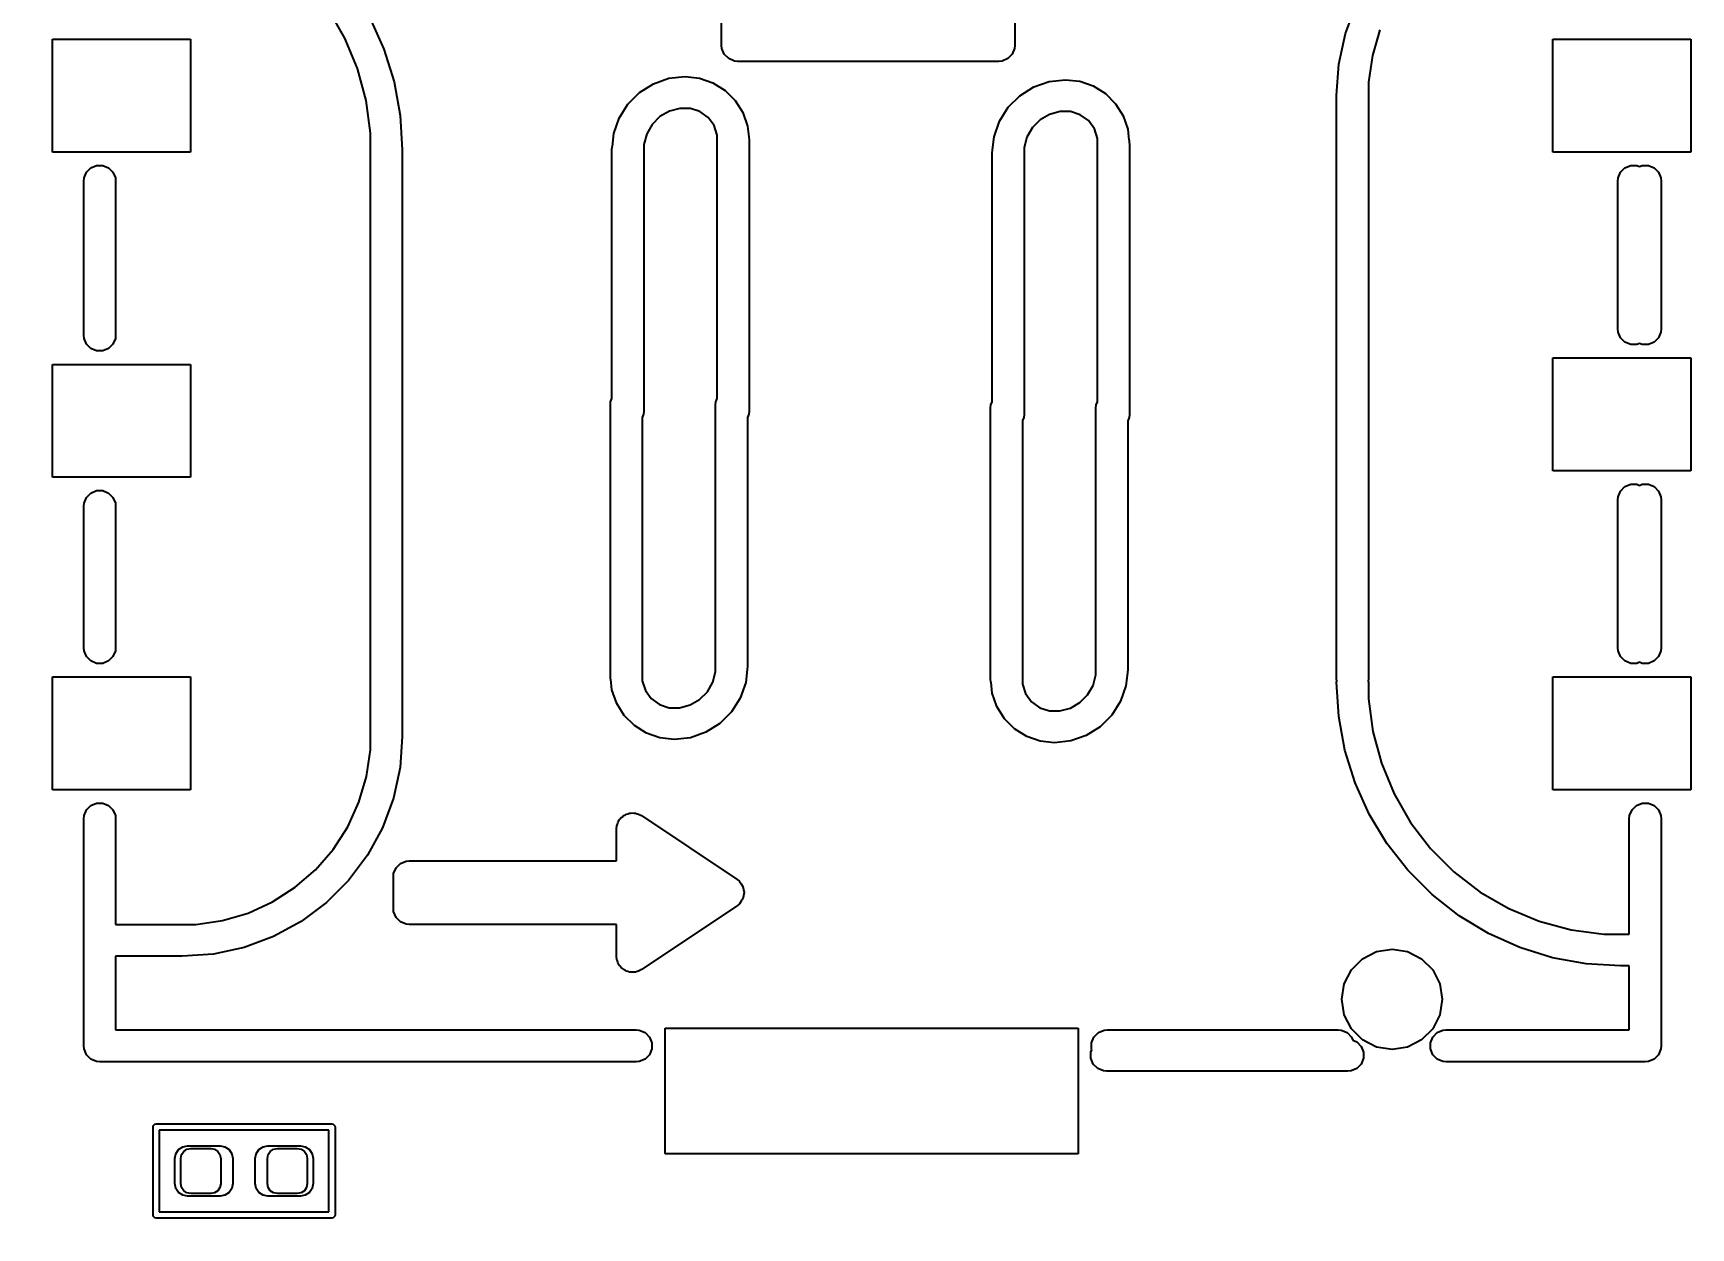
# Model space of a CAD drawing. Extents: x 76 to 193, y -170 to -23.
# Drawn here: x 132.14 to 145.35, y -126.65 to -117.13 of the extents above; entities that cross this region are included whole.
import ezdxf

# ---------------------------------------------------------------- set-up
doc = ezdxf.new("R2010")
doc.units = 0
doc.layers.get('0').update_dxf_attribs({"linetype": 'CONTINUOUS'})
doc.layers.get('Defpoints').update_dxf_attribs({"linetype": 'CONTINUOUS'})
doc.layers.add('BLACK', color=7, linetype='CONTINUOUS')
doc.dimstyles.get("Standard").update_dxf_attribs({"dimtxt": 3, "dimasz": 3, "dimexe": 0.18, "dimexo": 0.0625, "dimgap": 0.09, "dimtad": 0, "dimtih": 1, "dimtoh": 1, "dimzin": 0, "dimdsep": 46, "dimtxsty": 'Standard', "dimcen": 0.09, "dimclrd": 3, "dimclre": 3, "dimclrt": 3, "dimadec": 0, "dimazin": 0, "dimtfac": 1, "dimtofl": 0, "dimtmove": 0, "dimatfit": 3, "dimfxl": 1, "dimtolj": 1, "dimtzin": 0, "dimarcsym": 0})

# ---------------------------------------------------------------- blocks, each defined once
blk = doc.blocks.new('*D15')
at = {"color": 3, "linetype": 'Continuous', "lineweight": -2, "transparency": 16777216}
for p, q in [((134.414, -52.406), (82.008, -52.406)), ((82.188, -55.406), (82.188, -103.552)), ((82.188, -154.878), (82.188, -106.732)), ((134.486, -157.878), (82.008, -157.878))]:
    blk.add_line(p, q, dxfattribs=at)
at = {"color": 3, "linetype": 'Continuous', "transparency": 16777216}
for points in [[(81.688, -55.406), (82.688, -55.406), (82.188, -52.406)], [(81.688, -154.878), (82.688, -154.878), (82.188, -157.878)]]:
    blk.add_solid(points, dxfattribs=at)
at = {"layer": 'Defpoints', "color": 0, "linetype": 'Continuous', "transparency": 16777216}
for p in [(82.188, -52.406), (134.476, -52.406), (134.548, -157.878)]:
    blk.add_point(p, dxfattribs=at)
at = {"color": 3, "linetype": 'Continuous', "transparency": 16777216, "insert": (82.188, -105.142), "char_height": 3, "attachment_point": 5}
blk.add_mtext('\\A1;105.47', dxfattribs=at)

msp = doc.modelspace()

# ---------------------------------------------------------------- linework, layer by layer
at = {"layer": 'BLACK', "linetype": 'Continuous'}
for p, q in [((137.6285, -117.22707), (137.6285, -116.03307)), ((139.965, -116.03307), (139.965, -117.22707)), ((134.627954, -117.169212), (134.496438, -116.941425)), ((142.598496, -117.133338), (142.68588, -116.899064)), ((134.82609, -117.00806), (134.938124, -117.256982)), ((142.872402, -117.10207), (142.81201, -117.307734)), ((132.299, -118.07707), (132.299, -117.17707)), ((132.299, -117.17707), (133.399, -117.17707)), ((132.299, -118.07707), (132.299, -117.17707)), ((132.299, -117.17707), (133.399, -117.17707)), ((133.399, -117.17707), (133.399, -118.07707)), ((133.399, -117.17707), (133.399, -118.07707)), ((134.728613, -117.412217), (134.627954, -117.169212)), ((137.63094, -117.251846), (137.6285, -117.22707)), ((137.649903, -117.297627), (137.63094, -117.251846)), ((139.96256, -117.251846), (139.943597, -117.297627)), ((139.965, -117.22707), (139.96256, -117.251846)), ((142.545342, -117.377664), (142.598496, -117.133338)), ((144.249, -118.07707), (144.249, -117.17707)), ((144.249, -117.17707), (145.349, -117.17707)), ((144.249, -118.07707), (144.249, -117.17707)), ((144.249, -117.17707), (145.349, -117.17707)), ((145.349, -117.17707), (145.349, -118.07707)), ((145.349, -117.17707), (145.349, -118.07707)), ((134.938124, -117.256982), (135.019337, -117.517594)), ((137.684943, -117.332667), (137.649903, -117.297627)), ((137.730724, -117.35163), (137.684943, -117.332667)), ((137.7555, -117.35407), (137.730724, -117.35163)), ((139.838, -117.35407), (137.7555, -117.35407)), ((139.862776, -117.35163), (139.838, -117.35407)), ((139.908557, -117.332667), (139.862776, -117.35163)), ((139.943597, -117.297627), (139.908557, -117.332667)), ((142.5275, -117.627068), (142.545342, -117.377664)), ((142.81201, -117.307734), (142.781502, -117.519899)), ((134.796693, -117.666281), (134.728613, -117.412217)), ((137.08599, -117.532728), (137.209346, -117.489371)), ((137.209346, -117.489371), (137.33925, -117.474501)), ((137.33925, -117.474501), (137.33925, -117.47457)), ((137.33925, -117.47457), (137.339375, -117.474598)), ((137.339375, -117.474598), (137.3395, -117.47457)), ((137.3395, -117.47457), (137.452542, -117.487306)), ((137.452542, -117.487306), (137.559916, -117.524876)), ((140.114905, -117.557979), (140.238442, -117.514753)), ((140.238442, -117.514753), (140.36824, -117.500129)), ((140.36824, -117.500129), (140.3685, -117.50007)), ((140.3685, -117.50007), (140.481542, -117.512806)), ((140.481542, -117.512806), (140.588916, -117.550376)), ((135.019337, -117.517594), (135.068545, -117.786094)), ((136.88295, -117.694918), (136.975348, -117.602404)), ((136.975348, -117.602404), (137.08599, -117.532728)), ((137.559916, -117.524876), (137.656238, -117.585395)), ((137.656238, -117.585395), (137.73668, -117.665831)), ((139.911533, -117.720153), (140.004083, -117.627609)), ((140.004083, -117.627609), (140.114905, -117.557979)), ((140.588916, -117.550376), (140.685238, -117.610895)), ((140.685238, -117.610895), (140.76568, -117.691331)), ((142.5275, -117.62707), (142.5275, -117.627068)), ((142.5275, -122.27507), (142.5275, -117.62707)), ((142.781502, -117.519899), (142.7815, -117.627068)), ((142.7815, -117.627068), (142.7815, -117.62707)), ((142.7815, -117.62707), (142.7815, -122.27507)), ((134.831028, -117.927058), (134.796693, -117.666281)), ((136.813411, -117.805646), (136.88295, -117.694918)), ((137.212279, -117.751216), (137.136999, -117.794786)), ((137.29626, -117.728577), (137.212279, -117.751216)), ((137.339201, -117.728501), (137.29626, -117.728577)), ((137.3395, -117.72857), (137.339201, -117.728501)), ((137.33975, -117.728569), (137.3395, -117.72857)), ((137.379732, -117.728569), (137.33975, -117.728569)), ((137.45626, -117.753433), (137.379732, -117.728569)), ((137.521359, -117.800727), (137.45626, -117.753433)), ((137.73668, -117.665831), (137.797207, -117.762148)), ((137.797207, -117.762148), (137.834785, -117.869519)), ((139.841896, -117.83097), (139.911533, -117.720153)), ((140.240937, -117.776621), (140.165575, -117.820129)), ((140.324991, -117.7541), (140.240937, -117.776621)), ((140.3685, -117.7541), (140.324991, -117.7541)), ((140.408732, -117.754069), (140.3685, -117.75407)), ((140.3685, -117.75407), (140.3685, -117.7541)), ((140.48526, -117.778933), (140.408732, -117.754069)), ((140.550359, -117.826227), (140.48526, -117.778933)), ((140.76568, -117.691331), (140.826207, -117.787648)), ((135.068545, -117.786094), (135.08503, -118.058568)), ((136.770209, -117.929055), (136.813411, -117.805646)), ((137.075533, -117.856328), (137.032057, -117.931662)), ((137.136999, -117.794786), (137.075533, -117.856328)), ((137.568658, -117.865822), (137.521359, -117.800727)), ((137.593528, -117.942348), (137.568658, -117.865822)), ((137.834785, -117.869519), (137.844617, -117.956724)), ((139.798662, -117.954504), (139.841896, -117.83097)), ((140.104042, -117.881658), (140.060529, -117.957017)), ((140.165575, -117.820129), (140.104042, -117.881658)), ((140.597658, -117.891322), (140.550359, -117.826227)), ((140.622528, -117.967848), (140.597658, -117.891322)), ((140.826207, -117.787648), (140.863785, -117.895019)), ((140.863785, -117.895019), (140.873617, -117.982224)), ((134.83103, -118.058572), (134.831028, -117.927058)), ((136.755569, -118.058362), (136.75794, -118.034294)), ((136.75794, -118.034294), (136.758427, -118.033116)), ((136.758427, -118.033116), (136.770209, -117.929055)), ((137.009522, -118.015672), (137.0095, -118.05907)), ((137.032057, -117.931662), (137.009522, -118.015672)), ((137.5935, -117.98257), (137.593529, -117.982265)), ((137.5935, -120.041506), (137.5935, -117.98257)), ((137.593529, -117.982265), (137.593528, -117.942348)), ((137.844617, -117.956724), (137.84506, -117.957794)), ((137.84506, -117.957794), (137.847285, -117.980387)), ((137.847285, -117.980387), (137.84753, -117.98256)), ((137.8475, -117.98256), (137.847499, -117.982563)), ((137.847499, -117.982563), (137.8475, -117.98257)), ((137.84753, -117.98256), (137.8475, -117.98256)), ((137.8475, -117.98257), (137.8475, -120.14157)), ((139.786923, -118.058625), (139.798662, -117.954504)), ((140.038002, -118.041069), (140.038, -118.08457)), ((140.060529, -117.957017), (140.038002, -118.041069)), ((140.6225, -118.00807), (140.622529, -118.007765)), ((140.6225, -120.065799), (140.6225, -118.00807)), ((140.622529, -118.007765), (140.622528, -117.967848)), ((140.873617, -117.982224), (140.87406, -117.983294)), ((140.87406, -117.983294), (140.876285, -118.005887)), ((140.876285, -118.005887), (140.87653, -118.00806)), ((140.8765, -118.00806), (140.876499, -118.008063)), ((140.876499, -118.008063), (140.8765, -118.00807)), ((140.87653, -118.00806), (140.8765, -118.00806)), ((140.8765, -118.00807), (140.8765, -120.16707)), ((133.399, -118.07707), (132.299, -118.07707)), ((133.399, -118.07707), (132.299, -118.07707)), ((134.832754, -118.066257), (134.831, -118.058572)), ((134.831, -118.058572), (134.83103, -118.058572)), ((134.831, -118.08407), (134.832754, -118.066257)), ((134.831, -122.73207), (134.831, -118.08407)), ((135.085, -118.058568), (135.083245, -118.066255)), ((135.083245, -118.066255), (135.085, -118.08407)), ((135.08503, -118.058568), (135.085, -118.058568)), ((135.085, -118.08407), (135.085, -122.732068)), ((136.7555, -118.058978), (136.755569, -118.058362)), ((136.755506, -118.059005), (136.7555, -118.058978)), ((136.7555, -118.05907), (136.755506, -118.059005)), ((136.7555, -120.040299), (136.7555, -118.05907)), ((137.0095, -118.05907), (137.0095, -120.14157)), ((139.784, -118.084562), (139.784006, -118.084506)), ((139.784, -118.084564), (139.784, -118.084562)), ((139.784, -118.08457), (139.784, -118.084564)), ((139.784, -120.067006), (139.784, -118.08457)), ((139.784006, -118.084506), (139.78644, -118.059794)), ((139.78644, -118.059794), (139.786923, -118.058625)), ((140.038, -118.08457), (140.038, -120.16707)), ((145.349, -118.07707), (144.249, -118.07707)), ((145.349, -118.07707), (144.249, -118.07707)), ((132.548, -118.30807), (132.55044, -118.283294)), ((132.548, -119.53657), (132.548, -118.30807)), ((132.55044, -118.283294), (132.569403, -118.237513)), ((132.569403, -118.237513), (132.604443, -118.202473)), ((132.604443, -118.202473), (132.650224, -118.18351)), ((132.650224, -118.18351), (132.699776, -118.18351)), ((132.699776, -118.18351), (132.745557, -118.202473)), ((132.745557, -118.202473), (132.780597, -118.237513)), ((132.780597, -118.237513), (132.79956, -118.283294)), ((132.79956, -118.283294), (132.802, -118.30807)), ((132.802, -118.30807), (132.802, -119.53657)), ((144.7675, -118.30807), (144.76994, -118.283294)), ((144.7675, -119.48607), (144.7675, -118.30807)), ((144.76994, -118.283294), (144.788903, -118.237513)), ((144.788903, -118.237513), (144.823943, -118.202473)), ((144.823943, -118.202473), (144.869724, -118.18351)), ((144.869724, -118.18351), (144.919276, -118.18351)), ((144.919276, -118.18351), (144.94025, -118.192197)), ((144.94025, -118.192197), (144.961224, -118.18351)), ((144.961224, -118.18351), (145.010776, -118.18351)), ((145.010776, -118.18351), (145.056557, -118.202473)), ((145.056557, -118.202473), (145.091597, -118.237513)), ((145.091597, -118.237513), (145.11056, -118.283294)), ((145.11056, -118.283294), (145.113, -118.30807)), ((145.113, -118.30807), (145.113, -119.48607)), ((144.76994, -119.510846), (144.7675, -119.48607)), ((145.113, -119.48607), (145.11056, -119.510846)), ((132.55044, -119.561346), (132.548, -119.53657)), ((132.569403, -119.607127), (132.55044, -119.561346)), ((132.604443, -119.642167), (132.569403, -119.607127)), ((132.780597, -119.607127), (132.745557, -119.642167)), ((132.79956, -119.561346), (132.780597, -119.607127)), ((132.802, -119.53657), (132.79956, -119.561346)), ((144.788903, -119.556627), (144.76994, -119.510846)), ((144.823943, -119.591667), (144.788903, -119.556627)), ((144.869724, -119.61063), (144.823943, -119.591667)), ((144.919276, -119.61063), (144.869724, -119.61063)), ((144.94025, -119.601942), (144.919276, -119.61063)), ((144.961224, -119.61063), (144.94025, -119.601942)), ((145.010776, -119.61063), (144.961224, -119.61063)), ((145.056557, -119.591667), (145.010776, -119.61063)), ((145.091597, -119.556627), (145.056557, -119.591667)), ((145.11056, -119.510846), (145.091597, -119.556627)), ((132.650224, -119.66113), (132.604443, -119.642167)), ((132.699776, -119.66113), (132.650224, -119.66113)), ((132.745557, -119.642167), (132.699776, -119.66113)), ((144.249, -120.61707), (144.249, -119.71707)), ((144.249, -119.71707), (145.349, -119.71707)), ((144.249, -120.61707), (144.249, -119.71707)), ((144.249, -119.71707), (145.349, -119.71707)), ((145.349, -119.71707), (145.349, -120.61707)), ((145.349, -119.71707), (145.349, -120.61707)), ((132.299, -120.66807), (132.299, -119.76807)), ((132.299, -119.76807), (133.399, -119.76807)), ((132.299, -120.66807), (132.299, -119.76807)), ((132.299, -119.76807), (133.399, -119.76807)), ((133.399, -119.76807), (133.399, -120.66807)), ((133.399, -119.76807), (133.399, -120.66807)), ((136.7425, -120.09057), (136.74494, -120.065794)), ((136.7425, -122.24957), (136.7425, -120.09057)), ((136.74494, -120.065794), (136.7555, -120.040299)), ((137.0095, -120.14157), (137.00706, -120.166346)), ((137.581, -120.09057), (137.58344, -120.065794)), ((137.581, -122.17357), (137.581, -120.09057)), ((137.58344, -120.065794), (137.5935, -120.041506)), ((137.8475, -120.14157), (137.84506, -120.166346)), ((139.7715, -120.11607), (139.77394, -120.091294)), ((139.7715, -122.27507), (139.7715, -120.11607)), ((139.77394, -120.091294), (139.784, -120.067006)), ((140.6095, -120.11607), (140.61194, -120.091294)), ((140.6095, -122.19907), (140.6095, -120.11607)), ((140.61194, -120.091294), (140.6225, -120.065799)), ((137.00706, -120.166346), (136.9965, -120.19184)), ((136.9965, -120.19184), (136.9965, -122.24957)), ((137.84506, -120.166346), (137.835, -120.190633)), ((137.835, -120.190633), (137.835, -122.17357)), ((140.03556, -120.191846), (140.0255, -120.216133)), ((140.0255, -120.216133), (140.0255, -122.27507)), ((140.038, -120.16707), (140.03556, -120.191846)), ((140.87406, -120.191846), (140.8635, -120.21734)), ((140.8635, -120.21734), (140.8635, -122.19907)), ((140.8765, -120.16707), (140.87406, -120.191846)), ((133.399, -120.66807), (132.299, -120.66807)), ((133.399, -120.66807), (132.299, -120.66807)), ((145.349, -120.61707), (144.249, -120.61707)), ((145.349, -120.61707), (144.249, -120.61707)), ((132.569403, -120.828513), (132.604443, -120.793473)), ((132.604443, -120.793473), (132.650224, -120.77451)), ((132.650224, -120.77451), (132.699776, -120.77451)), ((132.699776, -120.77451), (132.745557, -120.793473)), ((132.745557, -120.793473), (132.780597, -120.828513)), ((144.76994, -120.823294), (144.788903, -120.777513)), ((144.788903, -120.777513), (144.823943, -120.742473)), ((144.823943, -120.742473), (144.869724, -120.72351)), ((144.869724, -120.72351), (144.919276, -120.72351)), ((144.919276, -120.72351), (144.94025, -120.732197)), ((144.94025, -120.732197), (144.961224, -120.72351)), ((144.961224, -120.72351), (145.010776, -120.72351)), ((145.010776, -120.72351), (145.056557, -120.742473)), ((145.056557, -120.742473), (145.091597, -120.777513)), ((145.091597, -120.777513), (145.11056, -120.823294)), ((132.548, -120.89907), (132.55044, -120.874294)), ((132.548, -122.02607), (132.548, -120.89907)), ((132.55044, -120.874294), (132.569403, -120.828513)), ((132.780597, -120.828513), (132.79956, -120.874294)), ((132.79956, -120.874294), (132.802, -120.89907)), ((132.802, -120.89907), (132.802, -122.02607)), ((144.7675, -120.84807), (144.76994, -120.823294)), ((144.7675, -122.02607), (144.7675, -120.84807)), ((145.11056, -120.823294), (145.113, -120.84807)), ((145.113, -120.84807), (145.113, -122.02607)), ((132.55044, -122.050846), (132.548, -122.02607)), ((132.569403, -122.096627), (132.55044, -122.050846)), ((132.604443, -122.131667), (132.569403, -122.096627)), ((132.650224, -122.15063), (132.604443, -122.131667)), ((132.745557, -122.131667), (132.699776, -122.15063)), ((132.780597, -122.096627), (132.745557, -122.131667)), ((132.79956, -122.050846), (132.780597, -122.096627)), ((132.802, -122.02607), (132.79956, -122.050846)), ((144.76994, -122.050846), (144.7675, -122.02607)), ((144.788903, -122.096627), (144.76994, -122.050846)), ((144.823943, -122.131667), (144.788903, -122.096627)), ((144.869724, -122.15063), (144.823943, -122.131667)), ((145.056557, -122.131667), (145.010776, -122.15063)), ((145.091597, -122.096627), (145.056557, -122.131667)), ((145.11056, -122.050846), (145.091597, -122.096627)), ((145.113, -122.02607), (145.11056, -122.050846)), ((132.299, -123.15707), (132.299, -122.25707)), ((132.299, -122.25707), (133.399, -122.25707)), ((132.299, -123.15707), (132.299, -122.25707)), ((132.299, -122.25707), (133.399, -122.25707)), ((132.699776, -122.15063), (132.650224, -122.15063)), ((133.399, -122.25707), (133.399, -123.15707)), ((133.399, -122.25707), (133.399, -123.15707)), ((136.74494, -122.274346), (136.7425, -122.24957)), ((136.9965, -122.24957), (136.996499, -122.249576)), ((136.996499, -122.249576), (136.9965, -122.24958)), ((136.9965, -122.24958), (136.99653, -122.24958)), ((136.99653, -122.24958), (136.996527, -122.289807)), ((137.558545, -122.301128), (137.581022, -122.217136)), ((137.581006, -122.173634), (137.581, -122.17357)), ((137.581, -122.173662), (137.581006, -122.173634)), ((137.581022, -122.217136), (137.581, -122.173662)), ((137.832082, -122.199498), (137.820413, -122.303575)), ((137.83256, -122.198346), (137.832082, -122.199498)), ((137.835, -122.17357), (137.83256, -122.198346)), ((140.587018, -122.32646), (140.609503, -122.242526)), ((140.6095, -122.199075), (140.6095, -122.19907)), ((140.6095, -122.199078), (140.6095, -122.199075)), ((140.609503, -122.242526), (140.6095, -122.199078)), ((140.860577, -122.225009), (140.848865, -122.32902)), ((140.86106, -122.223846), (140.860577, -122.225009)), ((140.8635, -122.19907), (140.86106, -122.223846)), ((144.249, -123.15707), (144.249, -122.25707)), ((144.249, -122.25707), (145.349, -122.25707)), ((144.249, -123.15707), (144.249, -122.25707)), ((144.249, -122.25707), (145.349, -122.25707)), ((144.919276, -122.15063), (144.869724, -122.15063)), ((144.94025, -122.141942), (144.919276, -122.15063)), ((144.961224, -122.15063), (144.94025, -122.141942)), ((145.010776, -122.15063), (144.961224, -122.15063)), ((145.349, -122.25707), (145.349, -123.15707)), ((145.349, -122.25707), (145.349, -123.15707)), ((136.745462, -122.275608), (136.74494, -122.274346)), ((136.755258, -122.362601), (136.745462, -122.275608)), ((136.792822, -122.469974), (136.755258, -122.362601)), ((136.996527, -122.289807), (137.021384, -122.366325)), ((137.021384, -122.366325), (137.06867, -122.431415)), ((137.45355, -122.437872), (137.515063, -122.376422)), ((137.515063, -122.376422), (137.558545, -122.301128)), ((137.820413, -122.303575), (137.777199, -122.42715)), ((139.77394, -122.299846), (139.7715, -122.27507)), ((139.774462, -122.301108), (139.77394, -122.299846)), ((139.784258, -122.388101), (139.774462, -122.301108)), ((139.821822, -122.495474), (139.784258, -122.388101)), ((140.0255, -122.27507), (140.025499, -122.275076)), ((140.025499, -122.275076), (140.0255, -122.27508)), ((140.0255, -122.27508), (140.02553, -122.27508)), ((140.02553, -122.27508), (140.025527, -122.315307)), ((140.025527, -122.315307), (140.050384, -122.391825)), ((140.050384, -122.391825), (140.09767, -122.456915)), ((140.482132, -122.463161), (140.543574, -122.401715)), ((140.543574, -122.401715), (140.587018, -122.32646)), ((140.848865, -122.32902), (140.805678, -122.452463)), ((142.529254, -122.292882), (142.5275, -122.27507)), ((142.5275, -122.300568), (142.529254, -122.292882)), ((142.52753, -122.300568), (142.5275, -122.300568)), ((142.544008, -122.57304), (142.52753, -122.300568)), ((142.7815, -122.27507), (142.779745, -122.292884)), ((142.779745, -122.292884), (142.7815, -122.300572)), ((142.7815, -122.300572), (142.78153, -122.300572)), ((142.78153, -122.300572), (142.781528, -122.432084)), ((136.853339, -122.566296), (136.792822, -122.469974)), ((137.06867, -122.431415), (137.133757, -122.478707)), ((137.133757, -122.478707), (137.210273, -122.50357)), ((137.210273, -122.50357), (137.2505, -122.50357)), ((137.2505, -122.50357), (137.25061, -122.503595)), ((137.25061, -122.503595), (137.250722, -122.50357)), ((137.250722, -122.50357), (137.250722, -122.503599)), ((137.250722, -122.503599), (137.294196, -122.503667)), ((137.294196, -122.503667), (137.378211, -122.481276)), ((137.378211, -122.481276), (137.45355, -122.437872)), ((137.777199, -122.42715), (137.707532, -122.537985)), ((139.882339, -122.591796), (139.821822, -122.495474)), ((140.09767, -122.456915), (140.162757, -122.504207)), ((140.162757, -122.504207), (140.239273, -122.52907)), ((140.239273, -122.52907), (140.2795, -122.52907)), ((140.2795, -122.52907), (140.279631, -122.5291)), ((140.279631, -122.5291), (140.322947, -122.5291)), ((140.322947, -122.5291), (140.40688, -122.506609)), ((140.40688, -122.506609), (140.482132, -122.463161)), ((140.805678, -122.452463), (140.736103, -122.563201)), ((142.781528, -122.432084), (142.815857, -122.692858)), ((136.933772, -122.646736), (136.853339, -122.566296)), ((137.03009, -122.70726), (136.933772, -122.646736)), ((137.614915, -122.630507), (137.504008, -122.70006)), ((137.707532, -122.537985), (137.614915, -122.630507)), ((139.962772, -122.672236), (139.882339, -122.591796)), ((140.643631, -122.655679), (140.532898, -122.725261)), ((140.736103, -122.563201), (140.643631, -122.655679)), ((142.593209, -122.84154), (142.544008, -122.57304)), ((134.831, -122.732072), (134.831, -122.73207)), ((134.831002, -122.839248), (134.831, -122.732072)), ((135.085, -122.732068), (135.067166, -122.981478)), ((137.13746, -122.744833), (137.03009, -122.70726)), ((137.250064, -122.75752), (137.13746, -122.744833)), ((137.250278, -122.75757), (137.250064, -122.75752)), ((137.38039, -122.743146), (137.250277, -122.757599)), ((137.250277, -122.757599), (137.250278, -122.75757)), ((137.504008, -122.70006), (137.38039, -122.743146)), ((140.05909, -122.73276), (139.962772, -122.672236)), ((140.16646, -122.770333), (140.05909, -122.73276)), ((140.2795, -122.78307), (140.16646, -122.770333)), ((140.409458, -122.768457), (140.2795, -122.7831)), ((140.2795, -122.7831), (140.2795, -122.78307)), ((140.532898, -122.725261), (140.409458, -122.768457)), ((142.815857, -122.692858), (142.883929, -122.946921)), ((134.8005, -123.051419), (134.831002, -122.839248)), ((142.674415, -123.102151), (142.593209, -122.84154)), ((134.740113, -123.25709), (134.8005, -123.051419)), ((135.067166, -122.981478), (135.014019, -123.225811)), ((142.883929, -122.946921), (142.984582, -123.189925)), ((133.399, -123.15707), (132.299, -123.15707)), ((133.399, -123.15707), (132.299, -123.15707)), ((142.786443, -123.351073), (142.674415, -123.102151)), ((142.984582, -123.189925), (143.116092, -123.417712)), ((145.349, -123.15707), (144.249, -123.15707)), ((145.349, -123.15707), (144.249, -123.15707)), ((132.55044, -123.363294), (132.569403, -123.317513)), ((132.569403, -123.317513), (132.604443, -123.282473)), ((132.604443, -123.282473), (132.650224, -123.26351)), ((132.650224, -123.26351), (132.699776, -123.26351)), ((132.699776, -123.26351), (132.745557, -123.282473)), ((132.745557, -123.282473), (132.780597, -123.317513)), ((132.780597, -123.317513), (132.79956, -123.363294)), ((134.651071, -123.452073), (134.740113, -123.25709)), ((135.014019, -123.225811), (134.92664, -123.460093)), ((144.86144, -123.363294), (144.880403, -123.317513)), ((144.880403, -123.317513), (144.915443, -123.282473)), ((144.915443, -123.282473), (144.961224, -123.26351)), ((144.961224, -123.26351), (145.010776, -123.26351)), ((145.010776, -123.26351), (145.056557, -123.282473)), ((145.056557, -123.282473), (145.091597, -123.317513)), ((145.091597, -123.317513), (145.11056, -123.363294)), ((132.548, -123.38807), (132.55044, -123.363294)), ((132.548, -125.19807), (132.548, -123.38807)), ((132.79956, -123.363294), (132.802, -123.38807)), ((132.802, -123.38807), (132.802, -124.23057)), ((134.535185, -123.632399), (134.651071, -123.452073)), ((136.792, -123.46907), (136.79444, -123.444294)), ((136.79444, -123.444294), (136.799202, -123.432796)), ((136.799202, -123.432796), (136.801617, -123.420591)), ((136.801617, -123.420591), (136.808591, -123.410129)), ((136.808591, -123.410129), (136.813403, -123.398513)), ((136.813403, -123.398513), (136.822201, -123.389715)), ((136.822201, -123.389715), (136.829103, -123.379362)), ((136.829103, -123.379362), (136.839551, -123.372364)), ((136.839551, -123.372364), (136.848443, -123.363473)), ((136.848443, -123.363473), (136.859937, -123.358711)), ((136.859937, -123.358711), (136.870276, -123.351788)), ((136.870276, -123.351788), (136.882606, -123.349321)), ((136.882606, -123.349321), (136.894224, -123.34451)), ((136.894224, -123.34451), (136.906667, -123.34451)), ((136.906667, -123.34451), (136.918868, -123.34207)), ((136.918868, -123.34207), (136.931201, -123.34451)), ((136.931201, -123.34451), (136.943776, -123.34451)), ((136.943776, -123.34451), (136.955273, -123.349272)), ((136.955273, -123.349272), (136.967479, -123.351687)), ((136.967479, -123.351687), (136.989447, -123.3634)), ((136.989447, -123.3634), (137.751447, -123.8714)), ((142.927659, -123.584677), (142.786443, -123.351073)), ((143.116092, -123.417712), (143.276209, -123.626385)), ((144.859, -123.38807), (144.86144, -123.363294)), ((144.859, -124.30707), (144.859, -123.38807)), ((145.11056, -123.363294), (145.113, -123.38807)), ((145.113, -123.38807), (145.113, -125.19807)), ((134.92664, -123.460093), (134.806808, -123.679556)), ((136.792, -123.72307), (136.792, -123.46907)), ((143.096003, -123.799556), (142.927659, -123.584677)), ((134.394816, -123.794397), (134.535185, -123.632399)), ((134.806808, -123.679556), (134.656963, -123.87973)), ((143.276209, -123.626385), (143.462194, -123.812372)), ((134.232821, -123.934769), (134.394816, -123.794397)), ((135.014, -123.85007), (135.01644, -123.825294)), ((135.014, -124.10407), (135.014, -123.85007)), ((135.01644, -123.825294), (135.035403, -123.779513)), ((135.035403, -123.779513), (135.070443, -123.744473)), ((135.070443, -123.744473), (135.116224, -123.72551)), ((135.116224, -123.72551), (135.141, -123.72307)), ((135.141, -123.72307), (136.792, -123.72307)), ((143.28902, -123.992576), (143.096003, -123.799556)), ((143.462194, -123.812372), (143.670864, -123.972492)), ((134.052497, -124.050657), (134.232821, -123.934769)), ((134.656963, -123.87973), (134.480155, -124.056542)), ((137.751447, -123.8714), (137.770708, -123.887173)), ((137.770708, -123.887173), (137.770783, -123.887286)), ((137.770783, -123.887286), (137.770897, -123.887362)), ((137.770897, -123.887362), (137.784568, -123.907869)), ((137.784568, -123.907869), (137.798282, -123.928346)), ((137.798282, -123.928346), (137.798308, -123.928479)), ((137.798308, -123.928479), (137.798383, -123.928591)), ((137.798383, -123.928591), (137.803154, -123.952711)), ((137.803154, -123.952711), (137.808, -123.976938)), ((137.808, -123.977202), (137.803154, -124.001428)), ((137.808, -123.976938), (137.807973, -123.97707)), ((137.807973, -123.97707), (137.808, -123.977202)), ((143.670864, -123.972492), (143.89865, -124.104006)), ((133.857516, -124.139704), (134.052497, -124.050657)), ((134.480155, -124.056542), (134.279983, -124.20639)), ((135.01644, -124.128846), (135.014, -124.10407)), ((137.751447, -124.08274), (136.989447, -124.59074)), ((137.770708, -124.066967), (137.751447, -124.08274)), ((137.770783, -124.066853), (137.770708, -124.066967)), ((137.770897, -124.066778), (137.770783, -124.066853)), ((137.784568, -124.04627), (137.770897, -124.066778)), ((137.798282, -124.025794), (137.784568, -124.04627)), ((137.798308, -124.02566), (137.798282, -124.025794)), ((137.798383, -124.025549), (137.798308, -124.02566)), ((137.803154, -124.001428), (137.798383, -124.025549)), ((143.503897, -124.160923), (143.28902, -123.992576)), ((143.89865, -124.104006), (144.141652, -124.204662)), ((132.802, -124.23057), (133.3325, -124.23057)), ((133.3325, -124.23057), (133.332805, -124.2306)), ((133.332805, -124.2306), (133.439676, -124.2306)), ((133.439676, -124.2306), (133.651846, -124.200094)), ((133.651846, -124.200094), (133.857516, -124.139704)), ((134.279983, -124.20639), (134.060523, -124.326226)), ((135.035403, -124.174627), (135.01644, -124.128846)), ((135.070443, -124.209667), (135.035403, -124.174627)), ((135.116224, -124.22863), (135.070443, -124.209667)), ((135.141, -124.23107), (135.116224, -124.22863)), ((136.792, -124.23107), (135.141, -124.23107)), ((136.792, -124.48507), (136.792, -124.23107)), ((143.737499, -124.302142), (143.503897, -124.160923)), ((144.141652, -124.204662), (144.395714, -124.272738)), ((134.060523, -124.326226), (133.826242, -124.41361)), ((143.986419, -124.414174), (143.737499, -124.302142)), ((144.395714, -124.272738), (144.656488, -124.30707)), ((144.656488, -124.30707), (144.788, -124.30707)), ((144.788, -124.30707), (144.859, -124.30707)), ((133.3325, -124.48457), (132.802, -124.48457)), ((132.802, -124.48457), (132.802, -125.07107)), ((133.58191, -124.466762), (133.3325, -124.4846)), ((133.3325, -124.4846), (133.3325, -124.48457)), ((133.826242, -124.41361), (133.58191, -124.466762)), ((136.79444, -124.509846), (136.792, -124.48507)), ((136.799202, -124.521343), (136.79444, -124.509846)), ((142.645393, -124.591956), (142.733886, -124.503463)), ((142.733886, -124.503463), (142.845393, -124.446647)), ((142.845393, -124.446647), (142.969, -124.42707)), ((142.969, -124.42707), (143.092607, -124.446647)), ((143.092607, -124.446647), (143.204114, -124.503463)), ((143.204114, -124.503463), (143.292607, -124.591956)), ((144.247029, -124.495384), (143.986419, -124.414174)), ((144.515528, -124.544588), (144.247029, -124.495384)), ((136.801617, -124.533549), (136.799202, -124.521343)), ((136.808591, -124.54401), (136.801617, -124.533549)), ((136.813403, -124.555627), (136.808591, -124.54401)), ((136.822201, -124.564425), (136.813403, -124.555627)), ((136.829103, -124.574778), (136.822201, -124.564425)), ((136.839551, -124.581775), (136.829103, -124.574778)), ((136.848443, -124.590667), (136.839551, -124.581775)), ((136.859937, -124.595428), (136.848443, -124.590667)), ((136.870276, -124.602352), (136.859937, -124.595428)), ((136.882606, -124.604818), (136.870276, -124.602352)), ((136.894224, -124.60963), (136.882606, -124.604818)), ((136.906667, -124.60963), (136.894224, -124.60963)), ((136.918868, -124.61207), (136.906667, -124.60963)), ((136.931201, -124.60963), (136.918868, -124.61207)), ((136.943776, -124.60963), (136.931201, -124.60963)), ((136.955273, -124.604867), (136.943776, -124.60963)), ((136.967479, -124.602453), (136.955273, -124.604867)), ((136.989447, -124.59074), (136.967479, -124.602453)), ((142.588577, -124.703463), (142.645393, -124.591956)), ((143.292607, -124.591956), (143.349423, -124.703463)), ((144.788, -124.56107), (144.515528, -124.544588)), ((144.859, -124.56107), (144.788, -124.56107)), ((144.859, -125.07107), (144.859, -124.56107)), ((142.569, -124.82707), (142.588577, -124.703463)), ((143.349423, -124.703463), (143.369, -124.82707)), ((142.588577, -124.950677), (142.569, -124.82707)), ((143.369, -124.82707), (143.349423, -124.950677)), ((142.645393, -125.062184), (142.588577, -124.950677)), ((143.349423, -124.950677), (143.292607, -125.062184)), ((132.802, -125.07107), (136.948, -125.07107)), ((136.948, -125.07107), (136.972776, -125.07351)), ((136.972776, -125.07351), (137.018557, -125.092473)), ((137.018557, -125.092473), (137.053597, -125.127513)), ((137.053597, -125.127513), (137.07256, -125.173294)), ((137.07256, -125.173294), (137.07256, -125.222846)), ((137.179, -126.05707), (137.179, -125.05707)), ((137.179, -125.05707), (140.469, -125.05707)), ((137.179, -126.05707), (137.179, -125.05707)), ((137.179, -125.05707), (140.469, -125.05707)), ((140.469, -125.05707), (140.469, -126.05707)), ((140.469, -125.05707), (140.469, -126.05707)), ((140.57544, -125.173294), (140.594403, -125.127513)), ((140.57544, -125.222846), (140.57544, -125.173294)), ((140.594403, -125.127513), (140.629443, -125.092473)), ((140.629443, -125.092473), (140.675224, -125.07351)), ((140.675224, -125.07351), (140.7, -125.07107)), ((140.7, -125.07107), (142.54, -125.07107)), ((142.54, -125.07107), (142.564776, -125.07351)), ((142.564776, -125.07351), (142.610557, -125.092473)), ((142.610557, -125.092473), (142.645597, -125.127513)), ((142.733886, -125.150677), (142.645393, -125.062184)), ((142.645597, -125.127513), (142.656429, -125.153665)), ((142.656429, -125.153665), (142.688557, -125.166973)), ((142.688557, -125.166973), (142.723597, -125.202013)), ((142.845393, -125.207493), (142.733886, -125.150677)), ((143.204114, -125.150677), (143.092607, -125.207493)), ((143.292607, -125.062184), (143.204114, -125.150677)), ((143.27394, -125.173294), (143.292903, -125.127513)), ((143.27394, -125.222846), (143.27394, -125.173294)), ((143.292903, -125.127513), (143.327943, -125.092473)), ((143.327943, -125.092473), (143.373724, -125.07351)), ((143.373724, -125.07351), (143.3985, -125.07107)), ((143.3985, -125.07107), (144.859, -125.07107)), ((132.55044, -125.222846), (132.548, -125.19807)), ((132.569403, -125.268627), (132.55044, -125.222846)), ((132.604443, -125.303667), (132.569403, -125.268627)), ((132.650224, -125.32263), (132.604443, -125.303667)), ((137.018557, -125.303667), (136.972776, -125.32263)), ((137.053597, -125.268627), (137.018557, -125.303667)), ((137.07256, -125.222846), (137.053597, -125.268627)), ((140.57044, -125.247794), (140.578106, -125.229284)), ((140.57044, -125.297346), (140.57044, -125.247794)), ((140.589403, -125.343127), (140.57044, -125.297346)), ((140.578106, -125.229284), (140.57544, -125.222846)), ((142.723597, -125.202013), (142.74256, -125.247794)), ((142.74256, -125.297346), (142.723597, -125.343127)), ((142.74256, -125.247794), (142.74256, -125.297346)), ((142.969, -125.22707), (142.845393, -125.207493)), ((143.092607, -125.207493), (142.969, -125.22707)), ((143.292903, -125.268627), (143.27394, -125.222846)), ((143.327943, -125.303667), (143.292903, -125.268627)), ((143.373724, -125.32263), (143.327943, -125.303667)), ((145.056557, -125.303667), (145.010776, -125.32263)), ((145.091597, -125.268627), (145.056557, -125.303667)), ((145.11056, -125.222846), (145.091597, -125.268627)), ((145.113, -125.19807), (145.11056, -125.222846)), ((132.675, -125.32507), (132.650224, -125.32263)), ((136.948, -125.32507), (132.675, -125.32507)), ((136.972776, -125.32263), (136.948, -125.32507)), ((140.624443, -125.378167), (140.589403, -125.343127)), ((140.670224, -125.39713), (140.624443, -125.378167)), ((140.695, -125.39957), (140.670224, -125.39713)), ((142.618, -125.39957), (140.695, -125.39957)), ((142.642776, -125.39713), (142.618, -125.39957)), ((142.688557, -125.378167), (142.642776, -125.39713)), ((142.723597, -125.343127), (142.688557, -125.378167)), ((143.3985, -125.32507), (143.373724, -125.32263)), ((144.986, -125.32507), (143.3985, -125.32507)), ((145.010776, -125.32263), (144.986, -125.32507)), ((133.101403, -125.836003), (133.114933, -125.822473)), ((133.114933, -125.822473), (133.1245, -125.82057)), ((133.1245, -125.82057), (134.5245, -125.82057)), ((134.5245, -125.82057), (134.534067, -125.822473)), ((134.534067, -125.822473), (134.547597, -125.836003)), ((133.0995, -125.84557), (133.101403, -125.836003)), ((133.0995, -126.54557), (133.0995, -125.84557)), ((133.1495, -125.87057), (133.1495, -126.52057)), ((134.4995, -125.87057), (133.1495, -125.87057)), ((134.4995, -126.52057), (134.4995, -125.87057)), ((134.547597, -125.836003), (134.5495, -125.84557)), ((134.5495, -125.84557), (134.5495, -126.54557)), ((133.2745, -126.09557), (133.282112, -126.057302)), ((133.2745, -126.29557), (133.2745, -126.09557)), ((133.282112, -126.057302), (133.303789, -126.024859)), ((133.303789, -126.024859), (133.336232, -126.003182)), ((133.3205, -126.09507), (133.326552, -126.064647)), ((133.3205, -126.29607), (133.3205, -126.09507)), ((133.326552, -126.064647), (133.343785, -126.038855)), ((133.336232, -126.003182), (133.3745, -125.99557)), ((133.343785, -126.038855), (133.369577, -126.021622)), ((133.369577, -126.021622), (133.4, -126.01557)), ((133.3745, -125.99557), (133.6345, -125.99557)), ((133.4, -126.01557), (133.559, -126.01557)), ((133.559, -126.01557), (133.589423, -126.021622)), ((133.589423, -126.021622), (133.615215, -126.038855)), ((133.615215, -126.038855), (133.632448, -126.064647)), ((133.632448, -126.064647), (133.6385, -126.09507)), ((133.6345, -125.99557), (133.672768, -126.003182)), ((133.6385, -126.09507), (133.6385, -126.29607)), ((133.672768, -126.003182), (133.705211, -126.024859)), ((133.705211, -126.024859), (133.726888, -126.057302)), ((133.726888, -126.057302), (133.7345, -126.09557)), ((133.7345, -126.09557), (133.7345, -126.29557)), ((133.9145, -126.09557), (133.922112, -126.057302)), ((133.9145, -126.29557), (133.9145, -126.09557)), ((133.922112, -126.057302), (133.943789, -126.024859)), ((133.943789, -126.024859), (133.976232, -126.003182)), ((133.976232, -126.003182), (134.0145, -125.99557)), ((134.0105, -126.09507), (134.016552, -126.064647)), ((134.0105, -126.29607), (134.0105, -126.09507)), ((134.0145, -125.99557), (134.2745, -125.99557)), ((134.016552, -126.064647), (134.033785, -126.038855)), ((134.033785, -126.038855), (134.059577, -126.021622)), ((134.059577, -126.021622), (134.09, -126.01557)), ((134.09, -126.01557), (134.249, -126.01557)), ((134.249, -126.01557), (134.279423, -126.021622)), ((134.2745, -125.99557), (134.312768, -126.003182)), ((134.279423, -126.021622), (134.305215, -126.038855)), ((134.305215, -126.038855), (134.322448, -126.064647)), ((134.312768, -126.003182), (134.345211, -126.024859)), ((134.322448, -126.064647), (134.3285, -126.09507)), ((134.3285, -126.09507), (134.3285, -126.29607)), ((134.345211, -126.024859), (134.366888, -126.057302)), ((134.366888, -126.057302), (134.3745, -126.09557)), ((134.3745, -126.09557), (134.3745, -126.29557)), ((140.469, -126.05707), (137.179, -126.05707)), ((140.469, -126.05707), (137.179, -126.05707)), ((133.282112, -126.333838), (133.2745, -126.29557)), ((133.303789, -126.366281), (133.282112, -126.333838)), ((133.326552, -126.326493), (133.3205, -126.29607)), ((133.343785, -126.352285), (133.326552, -126.326493)), ((133.369577, -126.369518), (133.343785, -126.352285)), ((133.615215, -126.352285), (133.589423, -126.369518)), ((133.632448, -126.326493), (133.615215, -126.352285)), ((133.6385, -126.29607), (133.632448, -126.326493)), ((133.726888, -126.333838), (133.705211, -126.366281)), ((133.7345, -126.29557), (133.726888, -126.333838)), ((133.922112, -126.333838), (133.9145, -126.29557)), ((133.943789, -126.366281), (133.922112, -126.333838)), ((134.016552, -126.326493), (134.0105, -126.29607)), ((134.033785, -126.352285), (134.016552, -126.326493)), ((134.059577, -126.369518), (134.033785, -126.352285)), ((134.305215, -126.352285), (134.279423, -126.369518)), ((134.322448, -126.326493), (134.305215, -126.352285)), ((134.3285, -126.29607), (134.322448, -126.326493)), ((134.366888, -126.333838), (134.345211, -126.366281)), ((134.3745, -126.29557), (134.366888, -126.333838)), ((133.336232, -126.387958), (133.303789, -126.366281)), ((133.3745, -126.39557), (133.336232, -126.387958)), ((133.4, -126.37557), (133.369577, -126.369518)), ((133.6345, -126.39557), (133.3745, -126.39557)), ((133.559, -126.37557), (133.4, -126.37557)), ((133.589423, -126.369518), (133.559, -126.37557)), ((133.672768, -126.387958), (133.6345, -126.39557)), ((133.705211, -126.366281), (133.672768, -126.387958)), ((133.976232, -126.387958), (133.943789, -126.366281)), ((134.0145, -126.39557), (133.976232, -126.387958)), ((134.2745, -126.39557), (134.0145, -126.39557)), ((134.09, -126.37557), (134.059577, -126.369518)), ((134.249, -126.37557), (134.09, -126.37557)), ((134.279423, -126.369518), (134.249, -126.37557)), ((134.312768, -126.387958), (134.2745, -126.39557)), ((134.345211, -126.366281), (134.312768, -126.387958)), ((133.101403, -126.555137), (133.0995, -126.54557)), ((133.114933, -126.568667), (133.101403, -126.555137)), ((133.1245, -126.57057), (133.114933, -126.568667)), ((134.5245, -126.57057), (133.1245, -126.57057)), ((133.1495, -126.52057), (134.4995, -126.52057)), ((134.534067, -126.568667), (134.5245, -126.57057)), ((134.547597, -126.555137), (134.534067, -126.568667)), ((134.5495, -126.54557), (134.547597, -126.555137))]:
    msp.add_line(p, q, dxfattribs=at)

# ---------------------------------------------------------------- dimensions: what is measured, and where the dimension line sits
at = {"linetype": 'Continuous'}
dim = msp.add_linear_dim(base=(82.187598, -52.40557), p1=(134.548001, -157.87797), p2=(134.476001, -52.40557), angle=90, dimstyle='Standard', dxfattribs=at)
dim.commit()
dim.dimension.update_dxf_attribs({"geometry": '*D15', "text_midpoint": (82.187598, -105.14177)})

doc.saveas('drawing.dxf')
